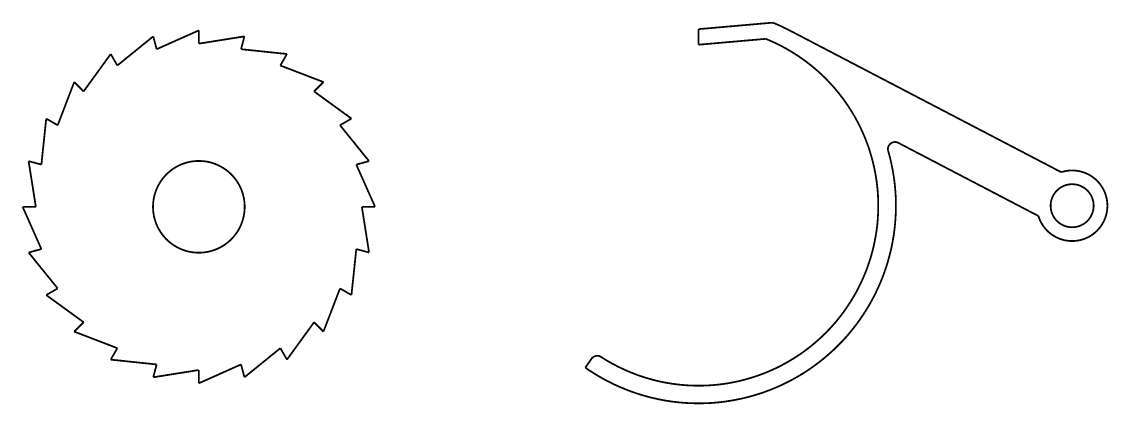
# Model space of a CAD drawing. Extents: x 0.8 to 13.2, y 8.2 to 16.1.
# Drawn here: x 7.12 to 13.19, y 13.55 to 15.68 of the extents above; entities that cross this region are included whole.
import ezdxf

# ---------------------------------------------------------------- set-up
doc = ezdxf.new("R2010")
doc.units = 0
doc.layers.get('0').update_dxf_attribs({"linetype": 'CONTINUOUS'})

msp = doc.modelspace()

# ---------------------------------------------------------------- linework, layer by layer
at = {"color": 0, "const_width": 0.00985}
for points in [[(10.8977, 15.6429), (11.3124, 15.6792)], [(11.4072, 15.6353), (11.3956, 15.6413), (11.3839, 15.6471), (11.3722, 15.6528), (11.3603, 15.6583), (11.3484, 15.6638), (11.3365, 15.669), (11.3245, 15.6742), (11.3124, 15.6792)], [(7.85215, 15.6025), (7.65175, 15.4401)], [(7.87131, 15.5311), (7.85215, 15.6025)], [(8.10693, 15.636), (7.87131, 15.5311)], [(8.10693, 15.5621), (8.10693, 15.636)], [(8.36165, 15.6025), (8.10693, 15.5621)], [(8.34256, 15.5311), (8.36165, 15.6025)], [(10.8977, 15.556), (10.8977, 15.6429)], [(11.4072, 15.6353), (12.9233, 14.845)], [(8.59907, 15.5042), (8.34256, 15.5311)], [(10.3533, 13.8143), (10.3757, 13.8004), (10.3983, 13.787), (10.4213, 13.7742), (10.4447, 13.762), (10.4683, 13.7504), (10.4923, 13.7395), (10.5165, 13.7292), (10.541, 13.7195), (10.5657, 13.7104), (10.5907, 13.702), (10.6158, 13.6943), (10.6412, 13.6873), (10.6668, 13.6809), (10.6925, 13.6752), (10.7183, 13.6701), (10.7443, 13.6658), (10.7703, 13.6621), (10.7965, 13.6591), (10.8227, 13.6568), (10.849, 13.6552), (10.8753, 13.6542), (10.9016, 13.654), (10.928, 13.6544), (10.9543, 13.6556), (10.9806, 13.6574), (11.0068, 13.6599), (11.0329, 13.6631), (11.059, 13.667), (11.0849, 13.6716), (11.1107, 13.6768), (11.1363, 13.6827), (11.1618, 13.6893), (11.1871, 13.6966), (11.2122, 13.7045), (11.2371, 13.7131), (11.2618, 13.7223), (11.2862, 13.7322), (11.3104, 13.7427), (11.3342, 13.7538), (11.3578, 13.7656), (11.381, 13.778), (11.4039, 13.791), (11.4265, 13.8046), (11.4487, 13.8187), (11.4705, 13.8335), (11.4919, 13.8488), (11.513, 13.8646), (11.5335, 13.8811), (11.5537, 13.8981), (11.5734, 13.9154), (11.5926, 13.9335), (11.6114, 13.9519), (11.6297, 13.9708), (11.6474, 13.9903), (11.6647, 14.0101), (11.6814, 14.0306), (11.6976, 14.0514), (11.7132, 14.0725), (11.7283, 14.0942), (11.7428, 14.1161), (11.7567, 14.1385), (11.77, 14.1611), (11.7828, 14.1842), (11.7949, 14.2076), (11.8064, 14.2313), (11.8172, 14.2553), (11.8275, 14.2796), (11.8371, 14.304), (11.846, 14.3288), (11.8543, 14.3537), (11.862, 14.379), (11.869, 14.4043), (11.8753, 14.43), (11.8809, 14.4557), (11.8859, 14.4815), (11.8901, 14.5075), (11.8938, 14.5336), (11.8967, 14.5597), (11.8989, 14.586), (11.9004, 14.6122), (11.9013, 14.6386), (11.9015, 14.665), (11.9009, 14.6913), (11.8997, 14.7175), (11.8978, 14.7438), (11.8952, 14.77), (11.8919, 14.7961), (11.8879, 14.8222), (11.8833, 14.8481), (11.8779, 14.8739), (11.872, 14.8996), (11.8652, 14.925), (11.8579, 14.9503), (11.8499, 14.9754), (11.8413, 15.0003), (11.832, 15.0249), (11.822, 15.0492), (11.8114, 15.0733), (11.8002, 15.0972), (11.7884, 15.1207), (11.7759, 15.1439), (11.7629, 15.1668), (11.7492, 15.1893), (11.735, 15.2114), (11.7202, 15.2332), (11.7048, 15.2546), (11.6889, 15.2756), (11.6724, 15.2961), (11.6554, 15.3163), (11.6379, 15.3358), (11.6198, 15.355), (11.6013, 15.3738), (11.5823, 15.3919), (11.5628, 15.4096), (11.5428, 15.4268), (11.5225, 15.4435), (11.5016, 15.4596), (11.4804, 15.4751), (11.4588, 15.4901), (11.4367, 15.5046), (11.4143, 15.5185), (11.3915, 15.5317), (11.3685, 15.5443), (11.3451, 15.5564), (11.3213, 15.5678), (11.2973, 15.5786), (11.273, 15.5888)], [(10.8977, 15.556), (11.273, 15.5888)], [(7.61481, 15.5042), (7.46322, 15.2954)], [(7.65175, 15.4401), (7.61481, 15.5042)], [(8.56213, 15.4401), (8.59907, 15.5042)], [(8.8029, 15.3478), (8.56213, 15.4401)], [(7.41097, 15.3478), (7.31853, 15.1069)], [(7.46322, 15.2954), (7.41097, 15.3478)], [(8.75065, 15.2954), (8.8029, 15.3478)], [(8.95931, 15.1439), (8.75065, 15.2954)], [(7.2545, 15.1439), (7.2276, 14.8874)], [(7.31853, 15.1069), (7.2545, 15.1439)], [(8.89535, 15.1069), (8.95931, 15.1439)], [(9.05761, 14.9065), (8.89535, 15.1069)], [(11.957, 14.9629), (11.9563, 14.9654), (11.9558, 14.9681), (11.9555, 14.9707), (11.9554, 14.9732), (11.9555, 14.976), (11.9557, 14.9785), (11.9561, 14.9811), (11.9567, 14.9836), (11.9574, 14.9861), (11.9583, 14.9886), (11.9594, 14.9911), (11.9606, 14.9933), (11.962, 14.9956), (11.9635, 14.9978), (11.9652, 14.9997), (11.967, 15.0017), (11.9689, 15.0035), (11.9709, 15.0051), (11.973, 15.0067), (11.9753, 15.0081), (11.9776, 15.0092), (11.98, 15.0103), (11.9824, 15.0111), (11.985, 15.0119), (11.9875, 15.0125), (11.9901, 15.0129), (11.9927, 15.0132), (11.9953, 15.0132), (11.9979, 15.0131), (12.0005, 15.0128), (12.0032, 15.0122), (12.0057, 15.0117), (12.0082, 15.0108), (12.0106, 15.0099), (12.013, 15.0088)], [(12.013, 15.0088), (12.7959, 14.6006)], [(10.2653, 13.7548), (10.284, 13.742), (10.303, 13.7296), (10.3221, 13.7176), (10.3415, 13.706), (10.3612, 13.6948), (10.381, 13.684), (10.4012, 13.6736), (10.4214, 13.6636), (10.4419, 13.654), (10.4626, 13.6449), (10.4835, 13.6362), (10.5046, 13.6279), (10.5257, 13.6201), (10.5471, 13.6126), (10.5686, 13.6057), (10.5903, 13.5991), (10.6121, 13.593), (10.634, 13.5874), (10.656, 13.5823), (10.6781, 13.5775), (10.7003, 13.5732), (10.7226, 13.5694), (10.745, 13.566), (10.7674, 13.5632), (10.7899, 13.5607), (10.8124, 13.5587), (10.835, 13.5572), (10.8576, 13.5562), (10.8802, 13.5556), (10.9028, 13.5554), (10.9254, 13.5558), (10.948, 13.5566), (10.9706, 13.5578), (10.9932, 13.5596), (11.0157, 13.5617), (11.0381, 13.5644), (11.0605, 13.5675), (11.0828, 13.5711), (11.1051, 13.5751), (11.1273, 13.5796), (11.1494, 13.5845), (11.1713, 13.59), (11.1932, 13.5958), (11.2149, 13.6021), (11.2365, 13.6088), (11.258, 13.6159), (11.2792, 13.6236), (11.3004, 13.6316), (11.3213, 13.6401), (11.3421, 13.649), (11.3627, 13.6583), (11.3831, 13.6681), (11.4034, 13.6783), (11.4233, 13.6889), (11.4431, 13.6998), (11.4627, 13.7112), (11.4819, 13.723), (11.501, 13.7352), (11.5198, 13.7478), (11.5384, 13.7607), (11.5566, 13.774), (11.5746, 13.7878), (11.5923, 13.8018), (11.6097, 13.8163), (11.6268, 13.8311), (11.6437, 13.8462), (11.6602, 13.8617), (11.6763, 13.8775), (11.6922, 13.8936), (11.7077, 13.91), (11.7229, 13.9268), (11.7377, 13.9439), (11.7522, 13.9613), (11.7662, 13.979), (11.78, 13.9969), (11.7933, 14.0151), (11.8064, 14.0338), (11.819, 14.0525), (11.8312, 14.0715), (11.843, 14.0908), (11.8544, 14.1103), (11.8655, 14.13), (11.8761, 14.15), (11.8863, 14.1701), (11.8961, 14.1906), (11.9055, 14.2111), (11.9144, 14.2319), (11.923, 14.2529), (11.931, 14.274), (11.9387, 14.2953), (11.946, 14.3167), (11.9527, 14.3383), (11.959, 14.36), (11.965, 14.3818), (11.9704, 14.4037), (11.9754, 14.4258), (11.9799, 14.4481), (11.9839, 14.4703), (11.9876, 14.4926), (11.9907, 14.515), (11.9934, 14.5375), (11.9957, 14.56), (11.9974, 14.5825), (11.9987, 14.6051), (11.9996, 14.6276), (12, 14.6503), (11.9999, 14.6729), (11.9994, 14.6956), (11.9984, 14.7182), (11.9969, 14.7407), (11.995, 14.7632), (11.9926, 14.7857), (11.9897, 14.8082), (11.9864, 14.8306), (11.9826, 14.8528), (11.9784, 14.875), (11.9737, 14.8972), (11.9686, 14.9192), (11.963, 14.9411), (11.957, 14.9629)], [(7.15619, 14.9065), (7.19656, 14.6518)], [(7.2276, 14.8874), (7.15619, 14.9065)], [(8.98628, 14.8874), (9.05761, 14.9065)], [(9.09119, 14.6518), (8.98628, 14.8874)], [(12.7959, 14.6006), (12.7977, 14.595), (12.7996, 14.5894), (12.8018, 14.584), (12.804, 14.5786), (12.8065, 14.5733), (12.8091, 14.5681), (12.8118, 14.5628), (12.8147, 14.5578), (12.8178, 14.5528), (12.821, 14.5479), (12.8243, 14.5431), (12.8278, 14.5383), (12.8314, 14.5338), (12.8352, 14.5293), (12.8391, 14.5249), (12.8431, 14.5206), (12.8472, 14.5164), (12.8515, 14.5124), (12.8559, 14.5086), (12.8604, 14.5047), (12.865, 14.5012), (12.8697, 14.4978), (12.8745, 14.4943), (12.8794, 14.4911), (12.8844, 14.4881), (12.8895, 14.4853), (12.8947, 14.4825), (12.9, 14.4799), (12.9053, 14.4775), (12.9107, 14.4751), (12.9162, 14.4731), (12.9217, 14.4711), (12.9273, 14.4693), (12.9329, 14.4678), (12.9386, 14.4662), (12.9443, 14.465), (12.9501, 14.4639), (12.9558, 14.4631), (12.9616, 14.4622), (12.9675, 14.4617), (12.9733, 14.4612), (12.9792, 14.461), (12.985, 14.461), (12.9909, 14.4611), (12.9967, 14.4612), (13.0026, 14.4618), (13.0084, 14.4624), (13.0142, 14.4632), (13.02, 14.4642), (13.0257, 14.4653), (13.0315, 14.4667), (13.0371, 14.4682), (13.0428, 14.4699), (13.0483, 14.4717), (13.0538, 14.4736), (13.0592, 14.4757), (13.0647, 14.4781), (13.0699, 14.4806), (13.0752, 14.4832), (13.0803, 14.486), (13.0854, 14.4889), (13.0904, 14.4919), (13.0953, 14.4953), (13.1001, 14.4986), (13.1048, 14.5021), (13.1093, 14.5057), (13.1138, 14.5096), (13.1182, 14.5135), (13.1224, 14.5175), (13.1265, 14.5217), (13.1305, 14.526), (13.1343, 14.5304), (13.1381, 14.535), (13.1417, 14.5396), (13.1451, 14.5443), (13.1484, 14.5492), (13.1516, 14.554), (13.1546, 14.559), (13.1574, 14.5642), (13.1602, 14.5694), (13.1627, 14.5747), (13.1651, 14.58), (13.1674, 14.5854), (13.1694, 14.591), (13.1713, 14.5965), (13.1731, 14.6021), (13.1746, 14.6076), (13.1761, 14.6133), (13.1773, 14.619), (13.1783, 14.6249), (13.1793, 14.6307), (13.18, 14.6364), (13.1805, 14.6424), (13.1809, 14.6482), (13.1811, 14.654), (13.1811, 14.6599), (13.181, 14.6657), (13.1807, 14.6715), (13.1801, 14.6774), (13.1795, 14.6832), (13.1787, 14.689), (13.1776, 14.6947), (13.1764, 14.7006), (13.1751, 14.7062), (13.1736, 14.7118), (13.1719, 14.7175), (13.17, 14.7231), (13.168, 14.7286), (13.1658, 14.734), (13.1634, 14.7393), (13.1609, 14.7446), (13.1583, 14.7499), (13.1554, 14.755), (13.1525, 14.76), (13.1494, 14.765), (13.1461, 14.7699), (13.1427, 14.7746), (13.1391, 14.7793), (13.1355, 14.7839), (13.1316, 14.7883), (13.1277, 14.7926), (13.1236, 14.7968), (13.1194, 14.801), (13.1151, 14.8049), (13.1106, 14.8087), (13.1061, 14.8124), (13.1015, 14.816), (13.0967, 14.8194), (13.0918, 14.8226), (13.0869, 14.8258), (13.0818, 14.8288), (13.0767, 14.8317), (13.0715, 14.8343), (13.0662, 14.8368), (13.0608, 14.8392), (13.0554, 14.8414), (13.0499, 14.8433), (13.0444, 14.8453), (13.0387, 14.8469), (13.0331, 14.8485), (13.0274, 14.8499), (13.0217, 14.851), (13.0159, 14.8521), (13.0101, 14.8529), (13.0043, 14.8536), (12.9984, 14.8542), (12.9926, 14.8544), (12.9868, 14.8546), (12.9809, 14.8546), (12.975, 14.8544), (12.9692, 14.854), (12.9634, 14.8535), (12.9575, 14.8528), (12.9518, 14.8519), (12.946, 14.8508), (12.9403, 14.8497), (12.9346, 14.8482), (12.9289, 14.8467), (12.9233, 14.845)], [(7.12267, 14.6518), (7.2276, 14.4161)], [(7.19656, 14.6518), (7.12267, 14.6518)], [(9.01731, 14.6518), (9.09119, 14.6518)], [(9.05761, 14.3969), (9.01731, 14.6518)], [(7.2276, 14.4161), (7.15619, 14.3969)], [(7.15619, 14.3969), (7.31853, 14.1965)], [(8.95931, 14.1596), (8.98628, 14.4161)], [(8.98628, 14.4161), (9.05761, 14.3969)], [(7.31853, 14.1965), (7.2545, 14.1596)], [(8.8029, 13.9558), (8.89535, 14.1965)], [(8.89535, 14.1965), (8.95931, 14.1596)], [(7.2545, 14.1596), (7.46322, 14.0081)], [(7.46322, 14.0081), (7.41097, 13.9558)], [(7.41097, 13.9558), (7.65175, 13.8633)], [(8.59907, 13.7994), (8.75065, 14.0081)], [(8.75065, 14.0081), (8.8029, 13.9558)], [(7.65175, 13.8633), (7.61481, 13.7994)], [(8.36165, 13.701), (8.56213, 13.8633)], [(8.56213, 13.8633), (8.59907, 13.7994)], [(7.61481, 13.7994), (7.87131, 13.7724)], [(7.87131, 13.7724), (7.85215, 13.701)], [(8.10693, 13.6675), (8.34256, 13.7724)], [(8.34256, 13.7724), (8.36165, 13.701)], [(10.2997, 13.8039), (10.2653, 13.7548)], [(10.3533, 13.8143), (10.3511, 13.8157), (10.3487, 13.8169), (10.3464, 13.8179), (10.3439, 13.8188), (10.3414, 13.8196), (10.3388, 13.82), (10.3362, 13.8204), (10.3336, 13.8206), (10.3309, 13.8206), (10.3283, 13.8205), (10.3257, 13.8202), (10.3231, 13.8197), (10.3206, 13.819), (10.3181, 13.8181), (10.3157, 13.8171), (10.3133, 13.816), (10.3111, 13.8146), (10.3089, 13.8132), (10.3068, 13.8116), (10.3048, 13.8098), (10.3031, 13.8079), (10.3013, 13.8059), (10.2997, 13.8039)], [(7.85215, 13.701), (8.10693, 13.7414)], [(8.10693, 13.7414), (8.10693, 13.6675)]]:
    msp.add_lwpolyline(points, dxfattribs=at)
for points in [[(8.36279, 14.6518), (8.36274, 14.6585), (8.36247, 14.6651), (8.36203, 14.6718), (8.36143, 14.6785), (8.36063, 14.6851), (8.35969, 14.6918), (8.35856, 14.6985), (8.35726, 14.705), (8.35574, 14.7115), (8.35411, 14.7181), (8.35226, 14.7244), (8.35032, 14.7308), (8.34814, 14.7371), (8.34581, 14.7435), (8.34338, 14.7497), (8.34071, 14.7558), (8.33789, 14.7619), (8.3349, 14.7679), (8.33182, 14.7739), (8.32856, 14.7797), (8.32508, 14.7854), (8.32156, 14.7911), (8.31782, 14.7967), (8.31396, 14.8022), (8.30994, 14.8075), (8.30578, 14.8128), (8.30149, 14.8179), (8.2971, 14.8229), (8.29254, 14.8279), (8.28787, 14.8326), (8.2831, 14.8374), (8.27815, 14.8419), (8.27311, 14.8464), (8.26796, 14.8507), (8.26269, 14.8547), (8.25732, 14.8587), (8.25185, 14.8626), (8.24631, 14.8664), (8.24061, 14.87), (8.23486, 14.8733), (8.229, 14.8767), (8.2231, 14.8797), (8.21707, 14.8826), (8.21099, 14.8856), (8.20486, 14.8882), (8.19863, 14.8907), (8.19233, 14.8929), (8.18599, 14.8951), (8.17958, 14.8971), (8.17318, 14.8989), (8.16667, 14.9006), (8.1601, 14.9021), (8.15354, 14.9033), (8.14697, 14.9046), (8.14031, 14.9054), (8.13368, 14.9063), (8.12701, 14.9068), (8.12033, 14.9072), (8.11361, 14.9075), (8.10693, 14.9076), (8.10021, 14.9075), (8.09353, 14.9072), (8.08686, 14.9068), (8.08018, 14.9063), (8.07351, 14.9054), (8.06689, 14.9046), (8.06028, 14.9033), (8.05371, 14.9021), (8.04719, 14.9006), (8.04069, 14.8989), (8.03424, 14.8971), (8.02783, 14.8951), (8.02149, 14.8929), (8.01519, 14.8907), (8.009, 14.8882), (8.00282, 14.8856), (7.99675, 14.8826), (7.99072, 14.8797), (7.98481, 14.8767), (7.97894, 14.8733), (7.97319, 14.87), (7.96756, 14.8664), (7.96197, 14.8626), (7.95649, 14.8587), (7.95111, 14.8547), (7.94586, 14.8507), (7.94069, 14.8464), (7.93565, 14.8419), (7.93078, 14.8374), (7.92594, 14.8326), (7.92128, 14.8279), (7.91678, 14.8229), (7.91233, 14.8179), (7.90804, 14.8128), (7.90386, 14.8075), (7.8999, 14.8022), (7.89606, 14.7967), (7.89231, 14.7911), (7.88872, 14.7854), (7.88531, 14.7797), (7.88206, 14.7739), (7.8789, 14.7679), (7.87592, 14.7619), (7.87315, 14.7558), (7.8705, 14.7497), (7.868, 14.7435), (7.86567, 14.7371), (7.86356, 14.7308), (7.86154, 14.7244), (7.85975, 14.7181), (7.85807, 14.7115), (7.85661, 14.705), (7.85531, 14.6985), (7.85417, 14.6918), (7.85319, 14.6851), (7.85243, 14.6785), (7.85178, 14.6718), (7.85135, 14.6651), (7.85107, 14.6585), (7.85101, 14.6518), (7.85107, 14.645), (7.85135, 14.6383), (7.85178, 14.6317), (7.85243, 14.625), (7.85319, 14.6183), (7.85417, 14.6117), (7.85531, 14.6051), (7.85661, 14.5985), (7.85807, 14.5921), (7.85975, 14.5856), (7.86154, 14.579), (7.86356, 14.5726), (7.86567, 14.5663), (7.868, 14.56), (7.8705, 14.5539), (7.87315, 14.5476), (7.87592, 14.5415), (7.8789, 14.5356), (7.88206, 14.5296), (7.88531, 14.5237), (7.88872, 14.5181), (7.89231, 14.5124), (7.89606, 14.5068), (7.8999, 14.5014), (7.90386, 14.496), (7.90804, 14.4907), (7.91233, 14.4856), (7.91678, 14.4806), (7.92128, 14.4756), (7.92594, 14.4708), (7.93078, 14.4661), (7.93565, 14.4615), (7.94069, 14.4571), (7.94586, 14.4529), (7.95111, 14.4488), (7.95649, 14.4447), (7.96197, 14.4408), (7.96756, 14.4371), (7.97319, 14.4335), (7.97894, 14.4301), (7.98481, 14.4268), (7.99072, 14.4238), (7.99675, 14.4208), (8.00282, 14.4179), (8.009, 14.4153), (8.01519, 14.4128), (8.02149, 14.4106), (8.02783, 14.4083), (8.03424, 14.4064), (8.04069, 14.4046), (8.04719, 14.4029), (8.05371, 14.4014), (8.06028, 14.4001), (8.06689, 14.399), (8.07351, 14.3981), (8.08018, 14.3972), (8.08686, 14.3967), (8.09353, 14.3963), (8.10021, 14.396), (8.10693, 14.3958), (8.11361, 14.396), (8.12033, 14.3963), (8.12701, 14.3967), (8.13368, 14.3972), (8.14031, 14.3981), (8.14697, 14.399), (8.15354, 14.4001), (8.1601, 14.4014), (8.16667, 14.4029), (8.17318, 14.4046), (8.17958, 14.4064), (8.18599, 14.4083), (8.19233, 14.4106), (8.19863, 14.4128), (8.20486, 14.4153), (8.21099, 14.4179), (8.21707, 14.4208), (8.2231, 14.4238), (8.229, 14.4268), (8.23486, 14.4301), (8.24061, 14.4335), (8.24631, 14.4371), (8.25185, 14.4408), (8.25732, 14.4447), (8.26269, 14.4488), (8.26796, 14.4529), (8.27311, 14.4571), (8.27815, 14.4615), (8.2831, 14.4661), (8.28787, 14.4708), (8.29254, 14.4756), (8.2971, 14.4806), (8.30149, 14.4856), (8.30578, 14.4907), (8.30994, 14.496), (8.31396, 14.5014), (8.31782, 14.5068), (8.32156, 14.5124), (8.32508, 14.5181), (8.32856, 14.5237), (8.33182, 14.5296), (8.3349, 14.5356), (8.33789, 14.5415), (8.34071, 14.5476), (8.34338, 14.5539), (8.34581, 14.56), (8.34814, 14.5663), (8.35032, 14.5726), (8.35226, 14.579), (8.35411, 14.5856), (8.35574, 14.5921), (8.35726, 14.5985), (8.35856, 14.6051), (8.35969, 14.6117), (8.36063, 14.6183), (8.36143, 14.625), (8.36203, 14.6317), (8.36247, 14.6383), (8.36274, 14.645), (8.36279, 14.6518)], [(13.1043, 14.6578), (13.1043, 14.6624), (13.104, 14.6669), (13.1036, 14.6715), (13.103, 14.676), (13.1022, 14.6806), (13.1012, 14.685), (13.1001, 14.6894), (13.0988, 14.6937), (13.0974, 14.6982), (13.0958, 14.7024), (13.094, 14.7067), (13.092, 14.7108), (13.09, 14.7149), (13.0877, 14.7188), (13.0853, 14.7228), (13.0827, 14.7265), (13.0801, 14.7301), (13.0772, 14.7337), (13.0743, 14.7374), (13.0712, 14.7407), (13.068, 14.7439), (13.0646, 14.7471), (13.0612, 14.75), (13.0576, 14.7529), (13.0539, 14.7556), (13.0502, 14.7582), (13.0463, 14.7607), (13.0423, 14.7629), (13.0383, 14.765), (13.0342, 14.7669), (13.0299, 14.7689), (13.0257, 14.7706), (13.0214, 14.7719), (13.017, 14.7733), (13.0126, 14.7744), (13.0081, 14.7756), (13.0036, 14.7763), (12.9991, 14.7769), (12.9946, 14.7774), (12.99, 14.7778), (12.9854, 14.7778), (12.9808, 14.7778), (12.9763, 14.7775), (12.9717, 14.7772), (12.9672, 14.7767), (12.9627, 14.7758), (12.9582, 14.775), (12.9537, 14.7739), (12.9493, 14.7726), (12.945, 14.7713), (12.9407, 14.7697), (12.9365, 14.7679), (12.9323, 14.7661), (12.9282, 14.764), (12.9242, 14.7618), (12.9203, 14.7594), (12.9165, 14.7569), (12.9128, 14.7542), (12.9091, 14.7515), (12.9057, 14.7485), (12.9022, 14.7456), (12.899, 14.7424), (12.8958, 14.739), (12.8928, 14.7356), (12.8899, 14.7319), (12.8872, 14.7283), (12.8845, 14.7246), (12.8821, 14.7207), (12.8797, 14.7168), (12.8776, 14.7128), (12.8755, 14.7088), (12.8737, 14.7046), (12.872, 14.7003), (12.8704, 14.696), (12.8691, 14.6917), (12.8678, 14.6872), (12.8668, 14.6828), (12.8659, 14.6783), (12.8652, 14.6738), (12.8648, 14.6692), (12.8644, 14.6647), (12.8642, 14.66), (12.8642, 14.6556), (12.8644, 14.651), (12.8648, 14.6464), (12.8652, 14.6418), (12.8659, 14.6374), (12.8668, 14.6328), (12.8678, 14.6283), (12.8691, 14.624), (12.8704, 14.6196), (12.872, 14.6153), (12.8737, 14.6111), (12.8755, 14.6069), (12.8776, 14.6028), (12.8797, 14.5987), (12.8821, 14.5947), (12.8845, 14.591), (12.8872, 14.5872), (12.8899, 14.5836), (12.8928, 14.58), (12.8958, 14.5767), (12.899, 14.5733), (12.9022, 14.5701), (12.9057, 14.5671), (12.9091, 14.564), (12.9128, 14.5613), (12.9165, 14.5586), (12.9203, 14.5561), (12.9242, 14.5539), (12.9282, 14.5515), (12.9323, 14.5496), (12.9365, 14.5476), (12.9407, 14.5458), (12.945, 14.5443), (12.9493, 14.5429), (12.9537, 14.5417), (12.9582, 14.5406), (12.9627, 14.5397), (12.9672, 14.5389), (12.9717, 14.5383), (12.9763, 14.5379), (12.9808, 14.5378), (12.9854, 14.5376), (12.99, 14.5378), (12.9946, 14.5382), (12.9991, 14.5386), (13.0036, 14.5393), (13.0081, 14.5401), (13.0126, 14.5411), (13.017, 14.5422), (13.0214, 14.5436), (13.0257, 14.5451), (13.0299, 14.5467), (13.0342, 14.5486), (13.0383, 14.5506), (13.0423, 14.5526), (13.0463, 14.555), (13.0502, 14.5574), (13.0539, 14.56), (13.0576, 14.5628), (13.0612, 14.5656), (13.0646, 14.5685), (13.068, 14.5717), (13.0712, 14.5749), (13.0743, 14.5783), (13.0772, 14.5818), (13.0801, 14.5853), (13.0827, 14.589), (13.0853, 14.5929), (13.0877, 14.5967), (13.09, 14.6007), (13.092, 14.6049), (13.094, 14.6089), (13.0958, 14.6132), (13.0974, 14.6175), (13.0988, 14.6218), (13.1001, 14.6261), (13.1012, 14.6306), (13.1022, 14.635), (13.103, 14.6396), (13.1036, 14.6442), (13.104, 14.6486), (13.1043, 14.6532), (13.1043, 14.6578)]]:
    msp.add_lwpolyline(points, close=True, dxfattribs=at)

doc.saveas('drawing.dxf')
